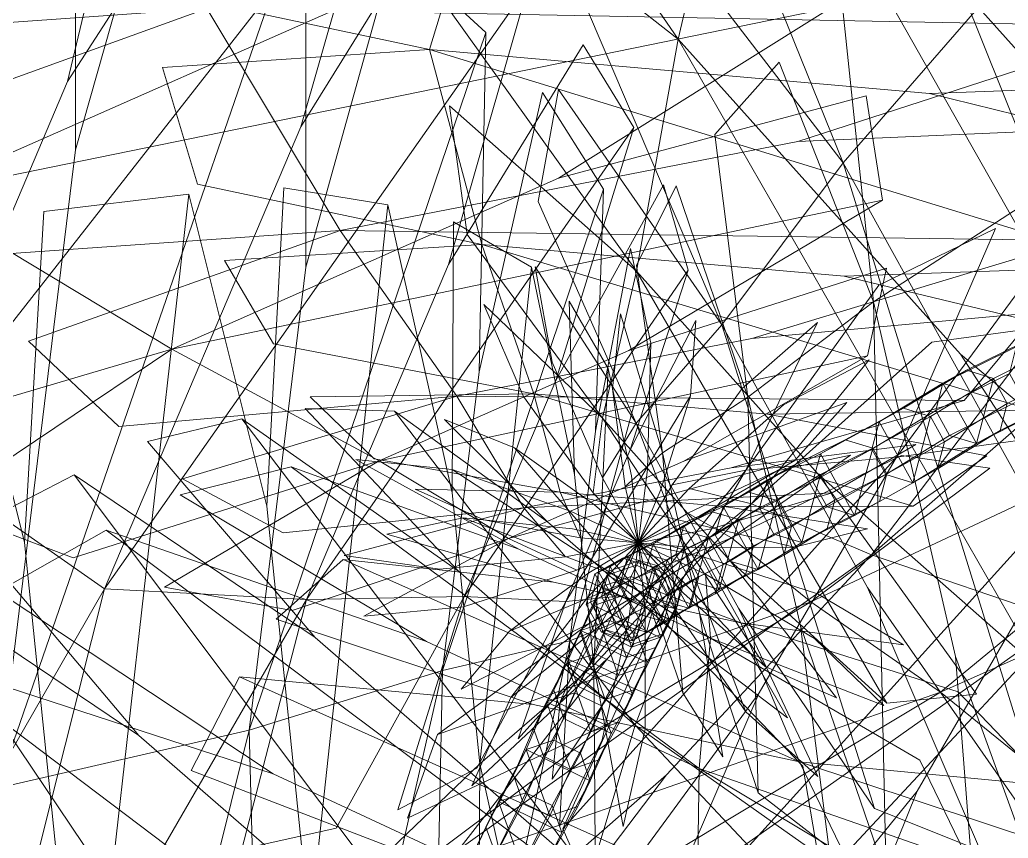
# Model space of a CAD drawing. Header units: millimetres. Extents: x 10088 to 21623, y -4423 to -852.
# Drawn here: x 11661.92 to 11669.44, y -3416.44 to -3410.21 of the extents above; entities that cross this region are included whole.
import ezdxf

# ---------------------------------------------------------------- set-up
doc = ezdxf.new("R2010")
doc.units = ezdxf.units.MM
doc.layers.add('bitki', color=85, linetype='Continuous', lineweight=5)

# ---------------------------------------------------------------- blocks, each defined once
blk = doc.blocks.new('A$C7136359F')
at = {"layer": 'bitki', "color": 86, "linetype": 'Continuous'}
blk.add_polyline3d([(-1808.32, -2516.95, 2178.24), (-1812.04, -2515.66, 2178.24), (-1813.78, -2512.12, 2178.24), (-1812.49, -2508.4, 2178.24), (-1808.95, -2506.66, 2178.24), (-1805.23, -2507.95, 2178.24), (-1803.52, -2511.49, 2178.24), (-1804.78, -2515.21, 2178.24), (-1808.32, -2516.95, 2178.24)], dxfattribs=at)
for points in [[(-1767.31, -2405.92, 2554.5), (-1760.8, -2443.12, 2475.57), (-1840.45, -2440.33, 2475.57), (-1884.97, -2433.25, 2487.39)], [(-1800.13, -2425.96, 2379.09), (-1787.26, -2452.42, 2336.01), (-1847.59, -2467.48, 2336.01), (-1882.48, -2471.71, 2342.46)], [(-1817.89, -2455.96, 2458.41), (-1794.1, -2430.37, 2431.5), (-1790.47, -2447.98, 2375.82), (-1808.29, -2483.53, 2356.77)], [(-1720.03, -2534.41, 2473.95), (-1752.01, -2532.19, 2395.17), (-1767.94, -2476.63, 2395.17), (-1775.14, -2431.03, 2409.9)], [(-1721.56, -2460.22, 2560.02), (-1837.21, -2455.06, 2476.08), (-1832.29, -2437.66, 2537.67), (-1791.4, -2441.71, 2560.02)], [(-1835.68, -2474.26, 2396.79), (-1816.15, -2438.29, 2376.24), (-1807.42, -2450.98, 2333.76), (-1817.68, -2491.75, 2319.24)], [(-1752.01, -2532.19, 2395.17), (-1794.49, -2451.43, 2332.14), (-1784.92, -2439.4, 2374.65), (-1767.94, -2476.63, 2395.17)], [(-1760.8, -2443.12, 2475.57), (-1876.15, -2463.58, 2411.52), (-1882.69, -2445.37, 2458.5), (-1840.45, -2440.33, 2475.57)], [(-1760.8, -2443.12, 2475.57), (-1772.8, -2472.85, 2396.79), (-1830.55, -2470.81, 2396.79), (-1876.15, -2463.58, 2411.52)], [(-1737.07, -2512.12, 2334.39), (-1761.52, -2517.34, 2291.37), (-1785.4, -2479.09, 2291.37), (-1800.61, -2446.48, 2299.41)], [(-1787.26, -2452.42, 2336.01), (-1754.23, -2449.45, 2326.71), (-1756.27, -2464.39, 2301.03), (-1789.87, -2477.29, 2292.99)], [(-1752.01, -2532.19, 2395.17), (-1776.82, -2528.62, 2317.62), (-1787.08, -2492.83, 2317.62), (-1794.49, -2451.43, 2332.14)], [(-1787.26, -2452.42, 2336.01), (-1869.37, -2492.59, 2301.03), (-1878.16, -2480.32, 2326.71), (-1847.59, -2467.48, 2336.01)], [(-1787.26, -2452.42, 2336.01), (-1789.87, -2477.29, 2292.99), (-1833.61, -2488.21, 2292.99), (-1869.37, -2492.59, 2301.03)], [(-1860.25, -2453.68, 2475.57), (-1876.42, -2569.72, 2411.52), (-1895.74, -2570.29, 2458.5), (-1887.49, -2528.56, 2475.57)], [(-1860.25, -2453.68, 2475.57), (-1835.68, -2474.26, 2396.79), (-1855.45, -2528.59, 2396.79), (-1876.42, -2569.72, 2411.52)], [(-1721.56, -2460.22, 2560.02), (-1749.91, -2484.1, 2456.79), (-1800.55, -2470.66, 2456.79), (-1837.21, -2455.06, 2476.08)], [(-1761.52, -2517.34, 2291.37), (-1810.75, -2465.92, 2256.99), (-1806.16, -2454.82, 2280.18), (-1785.4, -2479.09, 2291.37)], [(-1817.89, -2455.96, 2458.41), (-1849.93, -2540.05, 2375.82), (-1862.35, -2536.06, 2431.5), (-1846.33, -2500, 2458.41)], [(-1817.89, -2455.96, 2458.41), (-1808.29, -2483.53, 2356.77), (-1826.62, -2511.91, 2356.77), (-1849.93, -2540.05, 2375.82)], [(-1817.68, -2491.75, 2319.24), (-1802.26, -2459.8, 2301.57), (-1797.61, -2473.15, 2257.26), (-1805.29, -2502.16, 2243.94)], [(-1808.29, -2483.53, 2356.77), (-1788.64, -2459.71, 2333.64), (-1788.28, -2475.79, 2275.56), (-1801.27, -2500.87, 2258.1)], [(-1776.82, -2528.62, 2317.62), (-1805.83, -2472.85, 2255.64), (-1800.25, -2459.86, 2299.98), (-1787.08, -2492.83, 2317.62)], [(-1836.7, -2491.9, 2292.99), (-1829.8, -2460.73, 2281.77), (-1820.53, -2468.35, 2258.58), (-1819.48, -2501.14, 2250.66)], [(-1724.17, -2577.04, 2561.64), (-1755.01, -2465.47, 2477.7), (-1736.92, -2464.75, 2539.29), (-1728.13, -2504.89, 2561.64)], [(-1761.52, -2517.34, 2291.37), (-1780.9, -2520.01, 2249.04), (-1796.29, -2495.35, 2249.04), (-1810.75, -2465.92, 2256.99)], [(-1724.17, -2577.04, 2561.64), (-1755.64, -2557.45, 2458.41), (-1758.49, -2505.13, 2458.41), (-1755.01, -2465.47, 2477.7)], [(-1686.67, -2581.84, 2665.05), (-1724.17, -2577.04, 2561.64), (-1728.13, -2504.89, 2561.64), (-1724.68, -2466.16, 2577.12)], [(-1686.67, -2581.84, 2665.05), (-1724.68, -2466.16, 2577.12), (-1702.81, -2469.31, 2637.45), (-1689.85, -2523.82, 2665.05)], [(-1749.91, -2484.1, 2456.79), (-1839.76, -2479.6, 2374.2), (-1839.79, -2466.55, 2429.88), (-1800.55, -2470.66, 2456.79)], [(-1755.64, -2557.45, 2458.41), (-1779.13, -2470.6, 2375.82), (-1766.74, -2466.52, 2431.5), (-1758.49, -2505.13, 2458.41)], [(-1772.8, -2472.85, 2396.79), (-1862.74, -2488.3, 2333.76), (-1871.23, -2475.46, 2376.24), (-1830.55, -2470.81, 2396.79)], [(-1755.64, -2557.45, 2458.41), (-1779.61, -2540.8, 2356.77), (-1781.47, -2507.08, 2356.77), (-1779.13, -2470.6, 2375.82)], [(-1772.8, -2472.85, 2396.79), (-1783.87, -2495.35, 2319.24), (-1821.1, -2494.03, 2319.24), (-1862.74, -2488.3, 2333.76)], [(-1780.9, -2520.01, 2249.04), (-1814.65, -2484.43, 2215.2), (-1813.24, -2473.48, 2239.41), (-1796.29, -2495.35, 2249.04)], [(-1776.82, -2528.62, 2317.62), (-1792.96, -2527.51, 2242.32), (-1800.19, -2502.34, 2242.32), (-1805.83, -2472.85, 2255.64)], [(-1772.8, -2472.85, 2396.79), (-1732.54, -2480.29, 2376.24), (-1741.9, -2492.53, 2333.76), (-1783.87, -2495.35, 2319.24)], [(-1835.68, -2474.26, 2396.79), (-1848.76, -2564.59, 2333.76), (-1863.61, -2568.7, 2376.24), (-1855.45, -2528.59, 2396.79)], [(-1835.68, -2474.26, 2396.79), (-1817.68, -2491.75, 2319.24), (-1830.43, -2526.76, 2319.24), (-1848.76, -2564.59, 2333.76)], [(-1819.48, -2501.14, 2250.66), (-1814.77, -2473.84, 2241.03), (-1808.41, -2482.87, 2216.82), (-1807.93, -2506.27, 2209.53)], [(-1779.61, -2540.8, 2356.77), (-1795.51, -2481.01, 2275.56), (-1786.87, -2473.96, 2333.64), (-1781.47, -2507.08, 2356.77)], [(-1789.87, -2477.29, 2292.99), (-1758.1, -2474.23, 2281.77), (-1762.48, -2485.42, 2258.58), (-1793.32, -2496.55, 2250.66)], [(-1642.72, -2598.52, 2765.82), (-1686.67, -2581.84, 2665.05), (-1689.85, -2523.82, 2665.05), (-1682.68, -2474.29, 2688.27)], [(-1789.87, -2477.29, 2292.99), (-1853.98, -2508.22, 2258.58), (-1863.13, -2500.42, 2281.77), (-1833.61, -2488.21, 2292.99)], [(-1789.87, -2477.29, 2292.99), (-1793.32, -2496.55, 2250.66), (-1821.52, -2503.57, 2250.66), (-1853.98, -2508.22, 2258.58)], [(-1749.91, -2484.1, 2456.79), (-1773.13, -2501.74, 2355.15), (-1805.8, -2493.1, 2355.15), (-1839.76, -2479.6, 2374.2)], [(-1921.75, -2480.92, 2421.09), (-1903.03, -2580.43, 2388.78), (-1921.66, -2580.1, 2412.24), (-1925.62, -2535.91, 2421.09)], [(-1921.75, -2480.92, 2421.09), (-1888.72, -2485.78, 2379.09), (-1892.2, -2535.67, 2379.09), (-1903.03, -2580.43, 2388.78)], [(-1792.96, -2527.51, 2242.32), (-1808.62, -2492.62, 2187.09), (-1807.99, -2480.65, 2226.9), (-1800.19, -2502.34, 2242.32)], [(-1805.29, -2502.16, 2243.94), (-1795.99, -2481.07, 2228.49), (-1796.2, -2493.04, 2188.71), (-1800.1, -2508.19, 2173.5)], [(-1779.61, -2540.8, 2356.77), (-1795.48, -2530.9, 2258.1), (-1796.77, -2507.2, 2258.1), (-1795.51, -2481.01, 2275.56)], [(-1888.72, -2485.78, 2379.09), (-1859.56, -2481.73, 2336.01), (-1863.88, -2543.74, 2336.01), (-1870.63, -2578.27, 2342.46)], [(-1865.65, -2511.97, 2458.41), (-1882.66, -2481.4, 2431.5), (-1864.78, -2483.41, 2375.82), (-1836.49, -2511.34, 2356.77)], [(-1859.56, -2481.73, 2336.01), (-1846.72, -2572.21, 2301.03), (-1861.12, -2576.8, 2326.71), (-1863.88, -2543.74, 2336.01)], [(-1859.56, -2481.73, 2336.01), (-1836.7, -2491.9, 2292.99), (-1839.85, -2536.87, 2292.99), (-1846.72, -2572.21, 2301.03)], [(-1808.29, -2483.53, 2356.77), (-1830.55, -2541.25, 2275.56), (-1841.68, -2541.88, 2333.64), (-1826.62, -2511.91, 2356.77)], [(-1808.29, -2483.53, 2356.77), (-1801.27, -2500.87, 2258.1), (-1814.14, -2520.82, 2258.1), (-1830.55, -2541.25, 2275.56)], [(-1780.9, -2520.01, 2249.04), (-1793.23, -2522.62, 2207.94), (-1804.06, -2505.31, 2207.94), (-1814.65, -2484.43, 2215.2)], [(-1801.27, -2500.87, 2258.1), (-1788.97, -2484.67, 2237.88), (-1792.03, -2496.67, 2185.74), (-1798.72, -2509.81, 2165.82)], [(-1749.91, -2484.1, 2456.79), (-1718.2, -2498.8, 2429.88), (-1733.83, -2507.71, 2374.2), (-1773.13, -2501.74, 2355.15)], [(-1888.72, -2485.78, 2379.09), (-1870.63, -2578.27, 2342.46), (-1887.64, -2580.34, 2367.6), (-1892.2, -2535.67, 2379.09)], [(-1836.49, -2511.34, 2356.77), (-1853.05, -2485.27, 2333.64), (-1837.66, -2489.92, 2275.56), (-1817.83, -2510.02, 2258.1)], [(-1795.48, -2530.9, 2258.1), (-1802.95, -2494.9, 2185.74), (-1799.47, -2485.9, 2237.88), (-1796.77, -2507.2, 2258.1)], [(-1773.13, -2501.74, 2355.15), (-1834.9, -2498.41, 2273.94), (-1838.95, -2488, 2332.05), (-1805.8, -2493.1, 2355.15)], [(-1807.93, -2506.27, 2209.53), (-1805.5, -2488.45, 2201.1), (-1803.07, -2497.48, 2179.38), (-1802.74, -2509.66, 2171.07)], [(-1793.23, -2522.62, 2207.94), (-1812.49, -2499.82, 2177.76), (-1814.59, -2490.7, 2199.51), (-1804.06, -2505.31, 2207.94)], [(-1836.7, -2491.9, 2292.99), (-1827.1, -2562.43, 2258.58), (-1837.36, -2568.7, 2281.77), (-1839.85, -2536.87, 2292.99)], [(-1817.68, -2491.75, 2319.24), (-1827.01, -2553.91, 2257.26), (-1839.16, -2561.17, 2301.57), (-1830.43, -2526.76, 2319.24)], [(-1836.7, -2491.9, 2292.99), (-1819.48, -2501.14, 2250.66), (-1821.49, -2530.12, 2250.66), (-1827.1, -2562.43, 2258.58)], [(-1817.68, -2491.75, 2319.24), (-1805.29, -2502.16, 2243.94), (-1814.26, -2526.76, 2243.94), (-1827.01, -2553.91, 2257.26)], [(-1817.83, -2510.02, 2258.1), (-1829.44, -2493.31, 2237.88), (-1818.94, -2499.94, 2185.74), (-1808.53, -2510.35, 2165.82)], [(-1792.96, -2527.51, 2242.32), (-1800.7, -2525.68, 2171.88), (-1805.8, -2507.98, 2171.88), (-1808.62, -2492.62, 2187.09)], [(-1793.32, -2496.55, 2250.66), (-1765.93, -2492.59, 2241.03), (-1772.53, -2501.44, 2216.82), (-1794.64, -2509.09, 2209.53)], [(-1783.87, -2495.35, 2319.24), (-1845.85, -2505.7, 2257.26), (-1856.5, -2496.37, 2301.57), (-1821.1, -2494.03, 2319.24)], [(-1799.35, -2539.06, 2250.66), (-1775.95, -2495.98, 2216.82), (-1765.09, -2493.91, 2241.03), (-1780.66, -2516.8, 2250.66)], [(-1790.83, -2556.67, 2292.99), (-1799.35, -2539.06, 2250.66), (-1780.66, -2516.8, 2250.66), (-1757.14, -2493.97, 2258.58)], [(-1790.83, -2556.67, 2292.99), (-1757.14, -2493.97, 2258.58), (-1745.17, -2494.9, 2281.77), (-1761.85, -2522.14, 2292.99)], [(-1783.87, -2495.35, 2319.24), (-1789.93, -2510.35, 2243.94), (-1816.09, -2509.42, 2243.94), (-1845.85, -2505.7, 2257.26)], [(-1795.48, -2530.9, 2258.1), (-1802.8, -2525.17, 2165.82), (-1803.7, -2508.49, 2165.82), (-1802.95, -2494.9, 2185.74)], [(-1783.87, -2495.35, 2319.24), (-1748.71, -2500.15, 2301.57), (-1759.96, -2508.7, 2257.26), (-1789.93, -2510.35, 2243.94)], [(-1764.94, -2495.92, 2805.9), (-1761.7, -2494.99, 2803.74), (-1758.73, -2496.73, 2802.24), (-1757.74, -2500.12, 2802.24)], [(-1793.32, -2496.55, 2250.66), (-1837.6, -2517.64, 2216.82), (-1847.59, -2512.93, 2241.03), (-1821.52, -2503.57, 2250.66)], [(-1838.17, -2506.42, 2781.3), (-1841.83, -2498.62, 2777.67), (-1838.65, -2497, 2779.17), (-1835.32, -2498.17, 2781.3)], [(-1793.32, -2496.55, 2250.66), (-1794.64, -2509.09, 2209.53), (-1814.47, -2514.04, 2209.53), (-1837.6, -2517.64, 2216.82)], [(-1799.35, -2539.06, 2250.66), (-1805.65, -2528.14, 2209.53), (-1792.54, -2512.48, 2209.53), (-1775.95, -2495.98, 2216.82)], [(-1764.94, -2495.92, 2805.9), (-1762.6, -2504.14, 2805.9), (-1765.57, -2502.37, 2807.43), (-1766.56, -2498.98, 2807.43)], [(-1764.94, -2495.92, 2805.9), (-1757.74, -2500.12, 2802.24), (-1759.36, -2503.21, 2803.74), (-1762.6, -2504.14, 2805.9)], [(-1831.57, -2522.8, 2319.24), (-1857.19, -2498.26, 2301.57), (-1843.06, -2497.96, 2257.26), (-1817.83, -2514.25, 2243.94)], [(-1838.17, -2506.42, 2781.3), (-1835.32, -2498.17, 2781.3), (-1833.82, -2501.38, 2782.8), (-1834.99, -2504.8, 2782.8)], [(-1805.65, -2528.14, 2209.53), (-1789.93, -2502.79, 2179.38), (-1781.92, -2497.99, 2201.1), (-1792.54, -2512.48, 2209.53)], [(-1778.32, -2578.33, 2336.01), (-1790.83, -2556.67, 2292.99), (-1761.85, -2522.14, 2292.99), (-1735.51, -2497.57, 2301.03)], [(-1778.32, -2578.33, 2336.01), (-1735.51, -2497.57, 2301.03), (-1721.2, -2502.31, 2326.71), (-1738.36, -2530.69, 2336.01)], [(-1773.94, -2498.05, 2745.18), (-1771.54, -2506.36, 2745.18), (-1774.57, -2504.59, 2746.56), (-1775.56, -2501.14, 2746.56)], [(-1773.94, -2498.05, 2745.18), (-1770.61, -2497.09, 2743.23), (-1767.58, -2498.86, 2741.85), (-1766.59, -2502.31, 2741.85)], [(-1773.94, -2498.05, 2745.18), (-1766.59, -2502.31, 2741.85), (-1768.24, -2505.4, 2743.23), (-1771.54, -2506.36, 2745.18)], [(-1838.17, -2506.42, 2781.3), (-1841.5, -2505.28, 2779.17), (-1843.03, -2502.04, 2777.67), (-1841.83, -2498.62, 2777.67)], [(-1817.83, -2514.25, 2243.94), (-1835.02, -2498.89, 2228.49), (-1823.68, -2502.76, 2188.71), (-1810.51, -2511.16, 2173.5)], [(-1773.13, -2501.74, 2355.15), (-1787.47, -2513.8, 2256.51), (-1810.39, -2507.71, 2256.51), (-1834.9, -2498.41, 2273.94)], [(-1831.18, -2508.58, 2707.2), (-1834.9, -2500.69, 2703.99), (-1831.66, -2499.04, 2705.31), (-1828.3, -2500.21, 2707.2)], [(-1781.89, -2500.3, 2683.92), (-1778.5, -2499.34, 2682.15), (-1775.41, -2501.11, 2680.92), (-1774.42, -2504.59, 2680.92)], [(-1853.74, -2534.53, 2396.79), (-1881.91, -2504.83, 2376.24), (-1867.15, -2500.45, 2333.76), (-1831.57, -2522.8, 2319.24)], [(-1831.18, -2508.58, 2707.2), (-1828.3, -2500.21, 2707.2), (-1826.74, -2503.48, 2708.52), (-1827.94, -2506.96, 2708.52)], [(-1793.23, -2522.62, 2207.94), (-1799.44, -2522.92, 2169.48), (-1807.06, -2510.74, 2169.48), (-1812.49, -2499.82, 2177.76)], [(-1781.89, -2500.3, 2683.92), (-1779.49, -2508.7, 2683.92), (-1782.58, -2506.93, 2685.18), (-1783.57, -2503.45, 2685.18)], [(-1781.89, -2500.3, 2683.92), (-1774.42, -2504.59, 2680.92), (-1776.1, -2507.74, 2682.15), (-1779.49, -2508.7, 2683.92)], [(-1831.18, -2508.58, 2707.2), (-1834.54, -2507.41, 2705.31), (-1836.1, -2504.14, 2703.99), (-1834.9, -2500.69, 2703.99)], [(-1825.24, -2510.95, 2632.59), (-1829.05, -2502.94, 2629.8), (-1825.78, -2501.32, 2630.97), (-1822.33, -2502.49, 2632.59)], [(-1801.27, -2500.87, 2258.1), (-1816.39, -2534.38, 2185.74), (-1824.49, -2539.63, 2237.88), (-1814.14, -2520.82, 2258.1)], [(-1819.48, -2501.14, 2250.66), (-1813.09, -2549.74, 2216.82), (-1820.65, -2557.78, 2241.03), (-1821.49, -2530.12, 2250.66)], [(-1819.48, -2501.14, 2250.66), (-1807.93, -2506.27, 2209.53), (-1809.37, -2526.64, 2209.53), (-1813.09, -2549.74, 2216.82)], [(-1801.27, -2500.87, 2258.1), (-1798.72, -2509.81, 2165.82), (-1807.78, -2523.85, 2165.82), (-1816.39, -2534.38, 2185.74)], [(-1806.31, -2545.6, 2319.24), (-1810.21, -2529.91, 2243.94), (-1788.52, -2515.27, 2243.94), (-1762.24, -2500.78, 2257.26)], [(-1810.21, -2529.91, 2243.94), (-1781.89, -2504.23, 2188.71), (-1770.31, -2501.14, 2228.49), (-1788.52, -2515.27, 2243.94)], [(-1806.31, -2545.6, 2319.24), (-1762.24, -2500.78, 2257.26), (-1748.14, -2502.07, 2301.57), (-1775.41, -2524.78, 2319.24)], [(-1788.88, -2502.55, 2622.18), (-1785.43, -2501.56, 2620.62), (-1782.28, -2503.36, 2619.51), (-1781.29, -2506.87, 2619.51)], [(-1773.13, -2501.74, 2355.15), (-1744.42, -2513.08, 2332.05), (-1759.6, -2518.36, 2273.94), (-1787.47, -2513.8, 2256.51)], [(-1825.24, -2510.95, 2632.59), (-1828.69, -2509.75, 2630.97), (-1830.25, -2506.45, 2629.8), (-1829.05, -2502.94, 2629.8)], [(-1825.24, -2510.95, 2632.59), (-1822.33, -2502.49, 2632.59), (-1820.74, -2505.79, 2633.76), (-1821.97, -2509.3, 2633.76)], [(-1820.05, -2512.54, 2557.56), (-1823.95, -2504.44, 2555.19), (-1820.62, -2502.79, 2556.18), (-1817.11, -2504.02, 2557.56)], [(-1805.29, -2502.16, 2243.94), (-1813.12, -2539.57, 2188.71), (-1820.68, -2548.9, 2228.49), (-1814.26, -2526.76, 2243.94)], [(-1805.29, -2502.16, 2243.94), (-1800.1, -2508.19, 2173.5), (-1806.4, -2525.47, 2173.5), (-1813.12, -2539.57, 2188.71)], [(-1805.65, -2528.14, 2209.53), (-1807.87, -2522.32, 2171.07), (-1798.63, -2511.34, 2171.07), (-1789.93, -2502.79, 2179.38)], [(-1795.09, -2504.02, 2560.02), (-1791.58, -2503.03, 2558.67), (-1788.4, -2504.83, 2557.71), (-1787.38, -2508.37, 2557.71)], [(-1788.88, -2502.55, 2622.18), (-1786.42, -2511.04, 2622.18), (-1789.57, -2509.27, 2623.29), (-1790.59, -2505.73, 2623.29)], [(-1788.88, -2502.55, 2622.18), (-1781.29, -2506.87, 2619.51), (-1783, -2510.08, 2620.62), (-1786.42, -2511.04, 2622.18)], [(-1787.47, -2513.8, 2256.51), (-1824.01, -2509.75, 2184.12), (-1831.51, -2503.69, 2236.26), (-1810.39, -2507.71, 2256.51)], [(-1820.05, -2512.54, 2557.56), (-1817.11, -2504.02, 2557.56), (-1815.52, -2507.35, 2558.52), (-1816.72, -2510.89, 2558.52)], [(-1810.21, -2529.91, 2243.94), (-1810.87, -2521.99, 2173.5), (-1795.63, -2511.67, 2173.5), (-1781.89, -2504.23, 2188.71)], [(-1795.09, -2504.02, 2560.02), (-1792.63, -2512.6, 2560.02), (-1795.81, -2510.8, 2560.98), (-1796.83, -2507.23, 2560.98)], [(-1795.09, -2504.02, 2560.02), (-1787.38, -2508.37, 2557.71), (-1789.12, -2511.61, 2558.67), (-1792.63, -2512.6, 2560.02)], [(-1820.05, -2512.54, 2557.56), (-1823.56, -2511.34, 2556.18), (-1825.18, -2507.98, 2555.19), (-1823.95, -2504.44, 2555.19)], [(-1815.94, -2514.19, 2482.14), (-1819.87, -2506.03, 2480.25), (-1816.51, -2504.35, 2481.03), (-1812.97, -2505.58, 2482.14)], [(-1812.61, -2515.24, 2406.42), (-1816.63, -2506.99, 2404.98), (-1813.21, -2505.31, 2405.58), (-1809.61, -2506.54, 2406.42)], [(-1802.02, -2570.32, 2396.79), (-1806.31, -2545.6, 2319.24), (-1775.41, -2524.78, 2319.24), (-1738.36, -2504.95, 2333.76)], [(-1802.02, -2570.32, 2396.79), (-1738.36, -2504.95, 2333.76), (-1723.93, -2510.35, 2376.24), (-1754.11, -2538.01, 2396.79)], [(-1800.25, -2505.67, 2497.47), (-1796.68, -2504.65, 2496.33), (-1793.44, -2506.48, 2495.52), (-1792.42, -2510.08, 2495.52)], [(-1815.94, -2514.19, 2482.14), (-1819.48, -2512.99, 2481.03), (-1821.1, -2509.6, 2480.25), (-1819.87, -2506.03, 2480.25)], [(-1815.94, -2514.19, 2482.14), (-1812.97, -2505.58, 2482.14), (-1811.32, -2508.97, 2482.92), (-1812.55, -2512.54, 2482.92)], [(-1810.27, -2516.2, 2330.49), (-1814.35, -2507.83, 2329.53), (-1810.9, -2506.15, 2329.92), (-1807.24, -2507.41, 2330.49)], [(-1808.83, -2516.74, 2254.41), (-1812.97, -2508.28, 2253.9), (-1809.46, -2506.57, 2254.11), (-1805.77, -2507.83, 2254.41)], [(-1812.61, -2515.24, 2406.42), (-1809.61, -2506.54, 2406.42), (-1807.93, -2509.96, 2407.02), (-1809.19, -2513.56, 2407.02)], [(-1807.93, -2506.27, 2209.53), (-1805.77, -2536, 2179.38), (-1809.43, -2544.61, 2201.1), (-1809.37, -2526.64, 2209.53)], [(-1807.93, -2506.27, 2209.53), (-1802.74, -2509.66, 2171.07), (-1803.76, -2524, 2171.07), (-1805.77, -2536, 2179.38)], [(-1807.9, -2507.74, 2371.53), (-1804.24, -2506.69, 2370.84), (-1800.91, -2508.55, 2370.33), (-1799.86, -2512.21, 2370.33)], [(-1804.57, -2506.69, 2434.65), (-1802.05, -2515.45, 2434.65), (-1805.35, -2513.62, 2435.28), (-1806.4, -2509.99, 2435.28)], [(-1804.57, -2506.69, 2434.65), (-1800.97, -2505.64, 2433.72), (-1797.7, -2507.5, 2433.06), (-1796.65, -2511.13, 2433.06)], [(-1804.57, -2506.69, 2434.65), (-1796.65, -2511.13, 2433.06), (-1798.45, -2514.43, 2433.72), (-1802.05, -2515.45, 2434.65)], [(-1800.25, -2505.67, 2497.47), (-1797.76, -2514.37, 2497.47), (-1801, -2512.54, 2498.28), (-1802.02, -2508.94, 2498.28)], [(-1800.25, -2505.67, 2497.47), (-1792.42, -2510.08, 2495.52), (-1794.19, -2513.35, 2496.33), (-1797.76, -2514.37, 2497.47)], [(-1794.64, -2509.09, 2209.53), (-1776.97, -2505.91, 2201.1), (-1784.8, -2511.01, 2179.38), (-1796.29, -2515.09, 2171.07)], [(-1752.34, -2592.19, 2379.09), (-1778.32, -2578.33, 2336.01), (-1738.36, -2530.69, 2336.01), (-1712.62, -2506.75, 2342.46)], [(-1752.34, -2592.19, 2379.09), (-1712.62, -2506.75, 2342.46), (-1697.65, -2515.06, 2367.6), (-1720.21, -2553.88, 2379.09)], [(-1812.61, -2515.24, 2406.42), (-1816.21, -2514.01, 2405.58), (-1817.86, -2510.59, 2404.98), (-1816.63, -2506.99, 2404.98)], [(-1810.27, -2516.2, 2330.49), (-1813.93, -2514.94, 2329.92), (-1815.61, -2511.49, 2329.53), (-1814.35, -2507.83, 2329.53)], [(-1812.37, -2508.82, 2181.39), (-1808.59, -2507.71, 2181.39), (-1805.14, -2509.63, 2181.39), (-1804.06, -2513.41, 2181.39)], [(-1811.83, -2508.67, 2244.84), (-1808.08, -2507.62, 2244.6), (-1804.69, -2509.51, 2244.45), (-1803.61, -2513.23, 2244.45)], [(-1810.36, -2508.28, 2308.26), (-1806.64, -2507.23, 2307.78), (-1803.28, -2509.09, 2307.45), (-1802.23, -2512.81, 2307.45)], [(-1810.27, -2516.2, 2330.49), (-1807.24, -2507.41, 2330.49), (-1805.56, -2510.86, 2330.88), (-1806.82, -2514.52, 2330.88)], [(-1807.9, -2507.74, 2371.53), (-1805.35, -2516.59, 2371.53), (-1808.68, -2514.73, 2372.04), (-1809.73, -2511.07, 2372.04)], [(-1808.83, -2516.74, 2254.41), (-1805.77, -2507.83, 2254.41), (-1804.06, -2511.34, 2254.59), (-1805.35, -2515.03, 2254.59)], [(-1807.9, -2507.74, 2371.53), (-1799.86, -2512.21, 2370.33), (-1801.72, -2515.54, 2370.84), (-1805.35, -2516.59, 2371.53)], [(-1794.64, -2509.09, 2209.53), (-1822.27, -2520.37, 2179.38), (-1831.6, -2519.53, 2201.1), (-1814.47, -2514.04, 2209.53)], [(-1794.64, -2509.09, 2209.53), (-1796.29, -2515.09, 2171.07), (-1810.21, -2518.57, 2171.07), (-1822.27, -2520.37, 2179.38)], [(-1812.37, -2508.82, 2181.39), (-1809.76, -2517.94, 2181.39), (-1813.21, -2516.02, 2181.39), (-1814.29, -2512.24, 2181.39)], [(-1808.83, -2516.74, 2254.41), (-1812.52, -2515.45, 2254.11), (-1814.23, -2511.97, 2253.9), (-1812.97, -2508.28, 2253.9)], [(-1811.83, -2508.67, 2244.84), (-1809.25, -2517.73, 2244.84), (-1812.64, -2515.84, 2245.02), (-1813.72, -2512.09, 2245.02)], [(-1812.37, -2508.82, 2181.39), (-1804.06, -2513.41, 2181.39), (-1805.98, -2516.86, 2181.39), (-1809.76, -2517.94, 2181.39)], [(-1810.36, -2508.28, 2308.26), (-1807.78, -2517.25, 2308.26), (-1811.17, -2515.36, 2308.59), (-1812.22, -2511.67, 2308.59)], [(-1811.83, -2508.67, 2244.84), (-1803.61, -2513.23, 2244.45), (-1805.5, -2516.65, 2244.6), (-1809.25, -2517.73, 2244.84)], [(-1810.36, -2508.28, 2308.26), (-1802.23, -2512.81, 2307.45), (-1804.09, -2516.17, 2307.78), (-1807.78, -2517.25, 2308.26)], [(-1789.93, -2510.35, 2243.94), (-1827.94, -2514.46, 2188.71), (-1839.13, -2510.14, 2228.49), (-1816.09, -2509.42, 2243.94)], [(-1836.49, -2511.34, 2356.77), (-1817.83, -2510.02, 2258.1), (-1802.83, -2528.41, 2258.1), (-1788.46, -2550.34, 2275.56)], [(-1814.74, -2518.03, 2209.53), (-1830.94, -2510.2, 2201.1), (-1821.58, -2510.68, 2179.38), (-1809.91, -2514.13, 2171.07)], [(-1789.93, -2510.35, 2243.94), (-1794.04, -2517.16, 2173.5), (-1812.46, -2516.5, 2173.5), (-1827.94, -2514.46, 2188.71)], [(-1787.47, -2513.8, 2256.51), (-1795.18, -2518.96, 2164.2), (-1811.32, -2514.7, 2164.2), (-1824.01, -2509.75, 2184.12)], [(-1817.83, -2510.02, 2258.1), (-1790.62, -2534.74, 2185.74), (-1788.13, -2544.07, 2237.88), (-1802.83, -2528.41, 2258.1)], [(-1817.83, -2510.02, 2258.1), (-1808.53, -2510.35, 2165.82), (-1797.97, -2523.31, 2165.82), (-1790.62, -2534.74, 2185.74)], [(-1814.23, -2528.59, 2258.1), (-1782.31, -2510.35, 2185.74), (-1772.68, -2510.86, 2237.88), (-1792.09, -2520.01, 2258.1)], [(-1814.23, -2528.59, 2258.1), (-1811.02, -2519.83, 2165.82), (-1795.48, -2513.83, 2165.82), (-1782.31, -2510.35, 2185.74)], [(-1789.93, -2510.35, 2243.94), (-1766.98, -2512.66, 2228.49), (-1778.44, -2516.2, 2188.71), (-1794.04, -2517.16, 2173.5)], [(-1880.92, -2551.51, 2475.57), (-1910.02, -2520.52, 2458.5), (-1893.31, -2510.74, 2411.52), (-1853.74, -2534.53, 2396.79)], [(-1865.65, -2511.97, 2458.41), (-1836.49, -2511.34, 2356.77), (-1815.16, -2537.53, 2356.77), (-1795.57, -2568.4, 2375.82)], [(-1823.2, -2527.42, 2250.66), (-1847.68, -2514.52, 2241.03), (-1837.15, -2511.25, 2216.82), (-1814.74, -2518.03, 2209.53)], [(-1836.49, -2511.34, 2356.77), (-1788.46, -2550.34, 2275.56), (-1791.31, -2561.14, 2333.64), (-1815.16, -2537.53, 2356.77)], [(-1817.83, -2514.25, 2243.94), (-1810.51, -2511.16, 2173.5), (-1795.99, -2522.5, 2173.5), (-1784.65, -2533.24, 2188.71)], [(-1902.61, -2514.61, 2561.64), (-1865.65, -2511.97, 2458.41), (-1832.56, -2552.59, 2458.41), (-1812.1, -2586.76, 2477.7)], [(-1865.65, -2511.97, 2458.41), (-1795.57, -2568.4, 2375.82), (-1803.22, -2578.99, 2431.5), (-1832.56, -2552.59, 2458.41)], [(-1737.07, -2512.12, 2334.39), (-1724.02, -2542.63, 2325.09), (-1738.87, -2545.33, 2299.44), (-1761.52, -2517.34, 2291.37)], [(-1818.76, -2546.74, 2356.77), (-1814.23, -2528.59, 2258.1), (-1792.09, -2520.01, 2258.1), (-1766.8, -2513.14, 2275.56)], [(-1818.76, -2546.74, 2356.77), (-1766.8, -2513.14, 2275.56), (-1757.44, -2519.17, 2333.64), (-1787.23, -2534.53, 2356.77)], [(-1814.74, -2518.03, 2209.53), (-1809.91, -2514.13, 2171.07), (-1796.59, -2519.53, 2171.07), (-1785.79, -2525.14, 2179.38)], [(-1787.47, -2513.8, 2256.51), (-1768.24, -2520.46, 2236.26), (-1780.63, -2521.27, 2184.12), (-1795.18, -2518.96, 2164.2)], [(-1935.79, -2532.76, 2665.05), (-1902.61, -2514.61, 2561.64), (-1856.98, -2570.65, 2561.64), (-1837.03, -2603.98, 2577.12)], [(-1902.61, -2514.61, 2561.64), (-1812.1, -2586.76, 2477.7), (-1826.29, -2597.95, 2539.29), (-1856.98, -2570.65, 2561.64)], [(-1831.57, -2522.8, 2319.24), (-1817.83, -2514.25, 2243.94), (-1797.22, -2530.36, 2243.94), (-1775.32, -2550.88, 2257.26)], [(-1817.83, -2514.25, 2243.94), (-1784.65, -2533.24, 2188.71), (-1778.14, -2543.32, 2228.49), (-1797.22, -2530.36, 2243.94)], [(-1794.25, -2601.43, 2475.57), (-1802.02, -2570.32, 2396.79), (-1754.11, -2538.01, 2396.79), (-1712.98, -2517.04, 2411.52)], [(-1794.25, -2601.43, 2475.57), (-1712.98, -2517.04, 2411.52), (-1696.99, -2527.96, 2458.5), (-1728.19, -2556.85, 2475.57)], [(-1761.52, -2517.34, 2291.37), (-1748.8, -2546.62, 2280.18), (-1760.77, -2545.9, 2256.99), (-1780.9, -2520.01, 2249.04)], [(-1837.3, -2540.95, 2292.99), (-1864.81, -2524.75, 2281.77), (-1854.7, -2518.3, 2258.58), (-1823.2, -2527.42, 2250.66)], [(-1823.2, -2527.42, 2250.66), (-1814.74, -2518.03, 2209.53), (-1795.81, -2525.68, 2209.53), (-1774.99, -2536.36, 2216.82)], [(-1814.74, -2518.03, 2209.53), (-1785.79, -2525.14, 2179.38), (-1778.74, -2531.29, 2201.1), (-1795.81, -2525.68, 2209.53)], [(-1814.23, -2528.59, 2258.1), (-1833.7, -2534.47, 2237.88), (-1824.16, -2526.55, 2185.74), (-1811.02, -2519.83, 2165.82)], [(-1780.9, -2520.01, 2249.04), (-1768.66, -2544.82, 2239.41), (-1779.1, -2541.28, 2215.2), (-1793.23, -2522.62, 2207.94)], [(-1810.21, -2529.91, 2243.94), (-1830.13, -2541.52, 2228.49), (-1822.93, -2531.92, 2188.71), (-1810.87, -2521.99, 2173.5)], [(-1805.65, -2528.14, 2209.53), (-1818.1, -2541.1, 2201.1), (-1814.77, -2532.37, 2179.38), (-1807.87, -2522.32, 2171.07)], [(-1793.23, -2522.62, 2207.94), (-1784.74, -2538.46, 2199.51), (-1792.03, -2532.58, 2177.76), (-1799.44, -2522.92, 2169.48)], [(-1853.74, -2534.53, 2396.79), (-1831.57, -2522.8, 2319.24), (-1802.2, -2545.75, 2319.24), (-1771.9, -2574.88, 2333.76)], [(-1831.57, -2522.8, 2319.24), (-1775.32, -2550.88, 2257.26), (-1772.2, -2564.68, 2301.57), (-1802.2, -2545.75, 2319.24)], [(-1827.16, -2574.67, 2458.41), (-1751.83, -2525.47, 2375.82), (-1744.12, -2536.03, 2431.5), (-1778.29, -2555.77, 2458.41)], [(-1827.16, -2574.67, 2458.41), (-1818.76, -2546.74, 2356.77), (-1787.23, -2534.53, 2356.77), (-1751.83, -2525.47, 2375.82)], [(-1795.48, -2530.9, 2258.1), (-1795.9, -2551.24, 2237.88), (-1800.49, -2539.72, 2185.74), (-1802.8, -2525.17, 2165.82)], [(-1792.96, -2527.51, 2242.32), (-1788.1, -2550.04, 2226.9), (-1794.97, -2540.23, 2187.09), (-1800.7, -2525.68, 2171.88)], [(-1837.3, -2540.95, 2292.99), (-1823.2, -2527.42, 2250.66), (-1796.26, -2538.28, 2250.66), (-1767.25, -2553.61, 2258.58)], [(-1823.2, -2527.42, 2250.66), (-1774.99, -2536.36, 2216.82), (-1769.68, -2546.02, 2241.03), (-1796.26, -2538.28, 2250.66)], [(-1776.82, -2528.62, 2317.62), (-1770.52, -2563.54, 2299.98), (-1782.13, -2555.5, 2255.64), (-1792.96, -2527.51, 2242.32)], [(-1818.76, -2546.74, 2356.77), (-1848.64, -2554.45, 2333.64), (-1839.49, -2541.25, 2275.56), (-1814.23, -2528.59, 2258.1)], [(-1799.35, -2539.06, 2250.66), (-1819.18, -2558.38, 2241.03), (-1819.03, -2547.34, 2216.82), (-1805.65, -2528.14, 2209.53)], [(-1752.01, -2532.19, 2395.17), (-1746.67, -2572.78, 2374.65), (-1761.16, -2567.65, 2332.14), (-1776.82, -2528.62, 2317.62)], [(-1806.31, -2545.6, 2319.24), (-1837.57, -2562.4, 2301.57), (-1833.49, -2548.84, 2257.26), (-1810.21, -2529.91, 2243.94)], [(-1779.61, -2540.8, 2356.77), (-1781.5, -2571.64, 2333.64), (-1791.22, -2558.83, 2275.56), (-1795.48, -2530.9, 2258.1)], [(-1854.04, -2559.55, 2336.01), (-1882.51, -2542.54, 2326.71), (-1872.1, -2531.62, 2301.03), (-1837.3, -2540.95, 2292.99)], [(-1720.03, -2534.41, 2473.95), (-1714.72, -2576.62, 2456.91), (-1733.95, -2574.7, 2409.9), (-1752.01, -2532.19, 2395.17)], [(-1880.92, -2551.51, 2475.57), (-1853.74, -2534.53, 2396.79), (-1808.2, -2570.11, 2396.79), (-1775.56, -2602.75, 2411.52)], [(-1853.74, -2534.53, 2396.79), (-1771.9, -2574.88, 2333.76), (-1772.56, -2590.27, 2376.24), (-1808.2, -2570.11, 2396.79)], [(-1790.83, -2556.67, 2292.99), (-1814.74, -2577.82, 2281.77), (-1817.77, -2566.21, 2258.58), (-1799.35, -2539.06, 2250.66)], [(-1854.04, -2559.55, 2336.01), (-1837.3, -2540.95, 2292.99), (-1795.51, -2557.84, 2292.99), (-1764.01, -2575.3, 2301.03)], [(-1837.3, -2540.95, 2292.99), (-1767.25, -2553.61, 2258.58), (-1764.46, -2565.28, 2281.77), (-1795.51, -2557.84, 2292.99)], [(-1755.64, -2557.45, 2458.41), (-1759.81, -2592.16, 2431.5), (-1773.13, -2580.04, 2375.82), (-1779.61, -2540.8, 2356.77)], [(-1802.02, -2570.32, 2396.79), (-1838.98, -2587.93, 2376.24), (-1838.59, -2572.54, 2333.76), (-1806.31, -2545.6, 2319.24)], [(-1827.16, -2574.67, 2458.41), (-1861.48, -2581.42, 2431.5), (-1854.07, -2565.01, 2375.82), (-1818.76, -2546.74, 2356.77)], [(-1836.07, -2610.64, 2561.64), (-1739.5, -2546.83, 2477.7), (-1733.23, -2563.81, 2539.29), (-1768.69, -2584.57, 2561.64)], [(-1836.07, -2610.64, 2561.64), (-1827.16, -2574.67, 2458.41), (-1778.29, -2555.77, 2458.41), (-1739.5, -2546.83, 2477.7)], [(-1859.17, -2588.53, 2379.09), (-1897.3, -2564.83, 2367.6), (-1888, -2550.46, 2342.46), (-1854.04, -2559.55, 2336.01)], [(-1897.51, -2585.44, 2554.5), (-1880.92, -2551.51, 2475.57), (-1818.13, -2600.59, 2475.57), (-1786.27, -2632.48, 2487.39)], [(-1880.92, -2551.51, 2475.57), (-1775.56, -2602.75, 2411.52), (-1780.99, -2621.32, 2458.5), (-1818.13, -2600.59, 2475.57)], [(-1778.32, -2578.33, 2336.01), (-1803.28, -2600.17, 2326.71), (-1810.45, -2586.88, 2301.03), (-1790.83, -2556.67, 2292.99)], [(-1724.17, -2577.04, 2561.64), (-1728.76, -2612.98, 2539.29), (-1747.57, -2600.74, 2477.7), (-1755.64, -2557.45, 2458.41)], [(-1859.17, -2588.53, 2379.09), (-1854.04, -2559.55, 2336.01), (-1796.38, -2582.83, 2336.01), (-1765.66, -2599.9, 2342.46)], [(-1854.04, -2559.55, 2336.01), (-1764.01, -2575.3, 2301.03), (-1764.1, -2590.39, 2326.71), (-1796.38, -2582.83, 2336.01)], [(-1794.25, -2601.43, 2475.57), (-1832.74, -2619.52, 2458.5), (-1836.88, -2600.62, 2411.52), (-1802.02, -2570.32, 2396.79)], [(-1836.07, -2610.64, 2561.64), (-1871.68, -2617.36, 2539.29), (-1865.83, -2595.73, 2477.7), (-1827.16, -2574.67, 2458.41)], [(-1829.05, -2647.78, 2665.05), (-1836.07, -2610.64, 2561.64), (-1768.69, -2584.57, 2561.64), (-1730.8, -2575.9, 2577.12)], [(-1752.34, -2592.19, 2379.09), (-1786.66, -2621.11, 2367.6), (-1797.46, -2607.82, 2342.46), (-1778.32, -2578.33, 2336.01)], [(-1897.51, -2585.44, 2554.5), (-1786.27, -2632.48, 2487.39), (-1796.26, -2652.04, 2533.44), (-1846.99, -2624.89, 2554.5)], [(-1874.02, -2618.44, 2421.09), (-1859.17, -2588.53, 2379.09), (-1812.82, -2607.25, 2379.09), (-1773.61, -2631.37, 2388.78)], [(-1859.17, -2588.53, 2379.09), (-1765.66, -2599.9, 2342.46), (-1768.93, -2616.7, 2367.6), (-1812.82, -2607.25, 2379.09)], [(-1767.13, -2627.68, 2554.5), (-1819.66, -2651.23, 2533.44), (-1828.27, -2631.01, 2487.39), (-1794.25, -2601.43, 2475.57)], [(-1874.02, -2618.44, 2421.09), (-1773.61, -2631.37, 2388.78), (-1779.67, -2648.98, 2412.24), (-1822.93, -2639.08, 2421.09)]]:
    blk.add_3dface(points, dxfattribs=at)
mesh = blk.add_polymesh((8, 9), dxfattribs=at)
for k, corner in enumerate([(-1811.32, -2508.97, 2482.92), (-1812.55, -2512.54, 2482.92), (-1815.94, -2514.19, 2482.14), (-1819.48, -2512.99, 2481.03), (-1821.1, -2509.6, 2480.25), (-1819.87, -2506.03, 2480.25), (-1816.51, -2504.35, 2481.03), (-1812.97, -2505.58, 2482.14), (-1811.32, -2508.97, 2482.92), (-1815.52, -2507.35, 2558.52), (-1816.72, -2510.89, 2558.52), (-1820.05, -2512.54, 2557.56), (-1823.56, -2511.34, 2556.18), (-1825.18, -2507.98, 2555.19), (-1823.95, -2504.44, 2555.19), (-1820.62, -2502.79, 2556.18), (-1817.11, -2504.02, 2557.56), (-1815.52, -2507.35, 2558.52), (-1820.74, -2505.79, 2633.76), (-1821.97, -2509.3, 2633.76), (-1825.24, -2510.95, 2632.59), (-1828.69, -2509.75, 2630.97), (-1830.25, -2506.45, 2629.8), (-1829.05, -2502.94, 2629.8), (-1825.78, -2501.32, 2630.97), (-1822.33, -2502.49, 2632.59), (-1820.74, -2505.79, 2633.76), (-1826.74, -2503.48, 2708.52), (-1827.94, -2506.96, 2708.52), (-1831.18, -2508.58, 2707.2), (-1834.54, -2507.41, 2705.31), (-1836.1, -2504.14, 2703.99), (-1834.9, -2500.69, 2703.99), (-1831.66, -2499.04, 2705.31), (-1828.3, -2500.21, 2707.2), (-1826.74, -2503.48, 2708.52), (-1833.82, -2501.38, 2782.8), (-1834.99, -2504.8, 2782.8), (-1838.17, -2506.42, 2781.3), (-1841.5, -2505.28, 2779.17), (-1843.03, -2502.04, 2777.67), (-1841.83, -2498.62, 2777.67), (-1838.65, -2497, 2779.17), (-1835.32, -2498.17, 2781.3), (-1833.82, -2501.38, 2782.8), (-1841.71, -2498.71, 2856.45), (-1842.88, -2502.1, 2856.45), (-1846, -2503.69, 2854.8), (-1849.27, -2502.58, 2852.43), (-1850.74, -2499.4, 2850.78), (-1849.57, -2496.01, 2850.78), (-1846.45, -2494.39, 2852.43), (-1843.18, -2495.53, 2854.8), (-1841.71, -2498.71, 2856.45), (-1850.35, -2495.35, 2929.47), (-1851.49, -2498.71, 2929.47), (-1854.58, -2500.3, 2927.67), (-1857.76, -2499.22, 2925.09), (-1859.2, -2496.07, 2923.26), (-1858.06, -2492.71, 2923.26), (-1854.97, -2491.12, 2925.09), (-1851.79, -2492.23, 2927.67), (-1850.35, -2495.35, 2929.47), (-1860.13, -2492.44, 3001.77), (-1861.27, -2495.77, 3001.77), (-1864.3, -2497.36, 2999.79), (-1867.42, -2496.28, 2997), (-1868.8, -2493.16, 2995.02), (-1867.66, -2489.86, 2995.02), (-1864.66, -2488.27, 2997), (-1861.54, -2489.35, 2999.79), (-1860.13, -2492.44, 3001.77)]):
    mesh.set_mesh_vertex(divmod(k, 9), corner)
mesh = blk.add_polymesh((8, 9), dxfattribs=at)
for k, corner in enumerate([(-1805.35, -2513.62, 2435.28), (-1806.4, -2509.99, 2435.28), (-1804.57, -2506.69, 2434.65), (-1800.97, -2505.64, 2433.72), (-1797.7, -2507.5, 2433.06), (-1796.65, -2511.13, 2433.06), (-1798.45, -2514.43, 2433.72), (-1802.05, -2515.45, 2434.65), (-1805.35, -2513.62, 2435.28), (-1801, -2512.54, 2498.28), (-1802.02, -2508.94, 2498.28), (-1800.25, -2505.67, 2497.47), (-1796.68, -2504.65, 2496.33), (-1793.44, -2506.48, 2495.52), (-1792.42, -2510.08, 2495.52), (-1794.19, -2513.35, 2496.33), (-1797.76, -2514.37, 2497.47), (-1801, -2512.54, 2498.28), (-1795.81, -2510.8, 2560.98), (-1796.83, -2507.23, 2560.98), (-1795.09, -2504.02, 2560.02), (-1791.58, -2503.03, 2558.67), (-1788.4, -2504.83, 2557.71), (-1787.38, -2508.37, 2557.71), (-1789.12, -2511.61, 2558.67), (-1792.63, -2512.6, 2560.02), (-1795.81, -2510.8, 2560.98), (-1789.57, -2509.27, 2623.29), (-1790.59, -2505.73, 2623.29), (-1788.88, -2502.55, 2622.18), (-1785.43, -2501.56, 2620.62), (-1782.28, -2503.36, 2619.51), (-1781.29, -2506.87, 2619.51), (-1783, -2510.08, 2620.62), (-1786.42, -2511.04, 2622.18), (-1789.57, -2509.27, 2623.29), (-1782.58, -2506.93, 2685.18), (-1783.57, -2503.45, 2685.18), (-1781.89, -2500.3, 2683.92), (-1778.5, -2499.34, 2682.15), (-1775.41, -2501.11, 2680.92), (-1774.42, -2504.59, 2680.92), (-1776.1, -2507.74, 2682.15), (-1779.49, -2508.7, 2683.92), (-1782.58, -2506.93, 2685.18), (-1774.57, -2504.59, 2746.56), (-1775.56, -2501.14, 2746.56), (-1773.94, -2498.05, 2745.18), (-1770.61, -2497.09, 2743.23), (-1767.58, -2498.86, 2741.85), (-1766.59, -2502.31, 2741.85), (-1768.24, -2505.4, 2743.23), (-1771.54, -2506.36, 2745.18), (-1774.57, -2504.59, 2746.56), (-1765.57, -2502.37, 2807.43), (-1766.56, -2498.98, 2807.43), (-1764.94, -2495.92, 2805.9), (-1761.7, -2494.99, 2803.74), (-1758.73, -2496.73, 2802.24), (-1757.74, -2500.12, 2802.24), (-1759.36, -2503.21, 2803.74), (-1762.6, -2504.14, 2805.9), (-1765.57, -2502.37, 2807.43), (-1755.91, -2499.16, 2867.67), (-1756.87, -2495.77, 2867.67), (-1755.31, -2492.77, 2866.02), (-1752.13, -2491.84, 2863.68), (-1749.19, -2493.58, 2862.03), (-1748.23, -2496.94, 2862.03), (-1749.79, -2499.97, 2863.68), (-1752.97, -2500.9, 2866.02), (-1755.91, -2499.16, 2867.67)]):
    mesh.set_mesh_vertex(divmod(k, 9), corner)
mesh = blk.add_polymesh((5, 9), dxfattribs=at)
for k, corner in enumerate([(-1803.52, -2511.49, 2178.24), (-1804.78, -2515.21, 2178.24), (-1808.32, -2516.95, 2178.24), (-1812.04, -2515.66, 2178.24), (-1813.78, -2512.12, 2178.24), (-1812.49, -2508.4, 2178.24), (-1808.95, -2506.66, 2178.24), (-1805.23, -2507.95, 2178.24), (-1803.52, -2511.49, 2178.24), (-1804.06, -2511.34, 2254.59), (-1805.35, -2515.03, 2254.59), (-1808.83, -2516.74, 2254.41), (-1812.52, -2515.45, 2254.11), (-1814.23, -2511.97, 2253.9), (-1812.97, -2508.28, 2253.9), (-1809.46, -2506.57, 2254.11), (-1805.77, -2507.83, 2254.41), (-1804.06, -2511.34, 2254.59), (-1805.56, -2510.86, 2330.88), (-1806.82, -2514.52, 2330.88), (-1810.27, -2516.2, 2330.49), (-1813.93, -2514.94, 2329.92), (-1815.61, -2511.49, 2329.53), (-1814.35, -2507.83, 2329.53), (-1810.9, -2506.15, 2329.92), (-1807.24, -2507.41, 2330.49), (-1805.56, -2510.86, 2330.88), (-1807.93, -2509.96, 2407.02), (-1809.19, -2513.56, 2407.02), (-1812.61, -2515.24, 2406.42), (-1816.21, -2514.01, 2405.58), (-1817.86, -2510.59, 2404.98), (-1816.63, -2506.99, 2404.98), (-1813.21, -2505.31, 2405.58), (-1809.61, -2506.54, 2406.42), (-1807.93, -2509.96, 2407.02), (-1811.32, -2508.97, 2482.92), (-1812.55, -2512.54, 2482.92), (-1815.94, -2514.19, 2482.14), (-1819.48, -2512.99, 2481.03), (-1821.1, -2509.6, 2480.25), (-1819.87, -2506.03, 2480.25), (-1816.51, -2504.35, 2481.03), (-1812.97, -2505.58, 2482.14), (-1811.32, -2508.97, 2482.92)]):
    mesh.set_mesh_vertex(divmod(k, 9), corner)
mesh = blk.add_polymesh((5, 9), dxfattribs=at)
for k, corner in enumerate([(-1813.21, -2516.02, 2181.39), (-1814.29, -2512.24, 2181.39), (-1812.37, -2508.82, 2181.39), (-1808.59, -2507.71, 2181.39), (-1805.14, -2509.63, 2181.39), (-1804.06, -2513.41, 2181.39), (-1805.98, -2516.86, 2181.39), (-1809.76, -2517.94, 2181.39), (-1813.21, -2516.02, 2181.39), (-1812.64, -2515.84, 2245.02), (-1813.72, -2512.09, 2245.02), (-1811.83, -2508.67, 2244.84), (-1808.08, -2507.62, 2244.6), (-1804.69, -2509.51, 2244.45), (-1803.61, -2513.23, 2244.45), (-1805.5, -2516.65, 2244.6), (-1809.25, -2517.73, 2244.84), (-1812.64, -2515.84, 2245.02), (-1811.17, -2515.36, 2308.59), (-1812.22, -2511.67, 2308.59), (-1810.36, -2508.28, 2308.26), (-1806.64, -2507.23, 2307.78), (-1803.28, -2509.09, 2307.45), (-1802.23, -2512.81, 2307.45), (-1804.09, -2516.17, 2307.78), (-1807.78, -2517.25, 2308.26), (-1811.17, -2515.36, 2308.59), (-1808.68, -2514.73, 2372.04), (-1809.73, -2511.07, 2372.04), (-1807.9, -2507.74, 2371.53), (-1804.24, -2506.69, 2370.84), (-1800.91, -2508.55, 2370.33), (-1799.86, -2512.21, 2370.33), (-1801.72, -2515.54, 2370.84), (-1805.35, -2516.59, 2371.53), (-1808.68, -2514.73, 2372.04), (-1805.35, -2513.62, 2435.28), (-1806.4, -2509.99, 2435.28), (-1804.57, -2506.69, 2434.65), (-1800.97, -2505.64, 2433.72), (-1797.7, -2507.5, 2433.06), (-1796.65, -2511.13, 2433.06), (-1798.45, -2514.43, 2433.72), (-1802.05, -2515.45, 2434.65), (-1805.35, -2513.62, 2435.28)]):
    mesh.set_mesh_vertex(divmod(k, 9), corner)

msp = doc.modelspace()

# ---------------------------------------------------------------- block references
at = {"layer": 'bitki', "extrusion": (0, 0, -1), "xscale": 0.06144000000418885, "yscale": 0.06144000000203959, "zscale": -0.06144000000000002, "rotation": 134.9999999942426}
msp.add_blockref('A$C7136359F', (-11854.3125, -3445.1936, 154.8137), dxfattribs=at)

doc.saveas('drawing.dxf')
